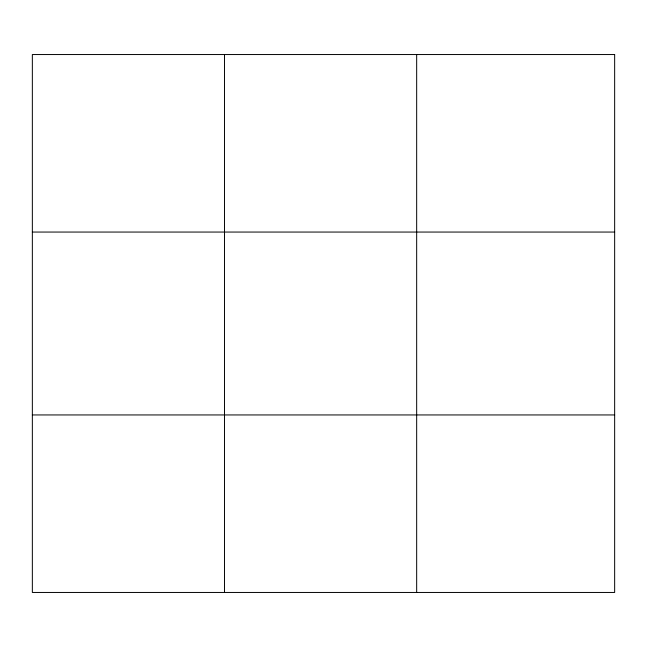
<?xml version="1.0" encoding="UTF-8"?>
<svg xmlns="http://www.w3.org/2000/svg" width="647" height="647" viewBox="0 0 647 647"><rect width="100%" height="100%" fill="white"/><g stroke="black" fill="none" stroke-linecap="round" stroke-linejoin="round"><path stroke-width="0.97" d="M224.509 54.542L224.509 592.458M416.668 54.542L416.668 592.458M32.35 232.055L614.65 232.055M32.35 414.945L614.65 414.945M614.65 54.542L614.65 592.458L32.35 592.458L32.35 54.542L614.65 54.542"/></g></svg>
